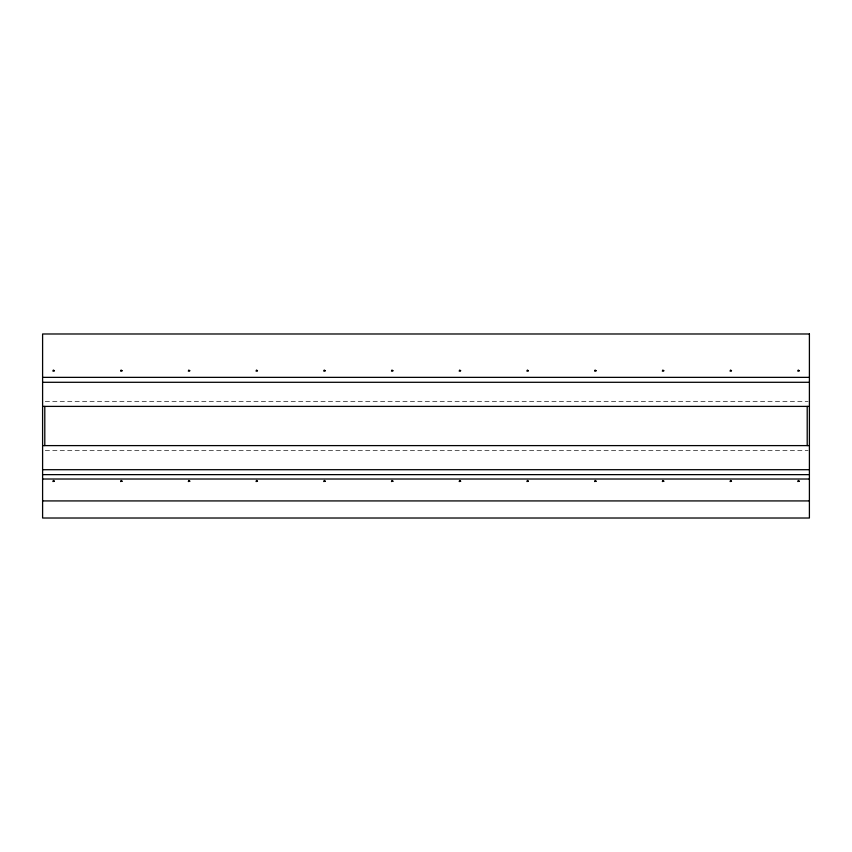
<?xml version="1.0" encoding="UTF-8"?>
<svg xmlns="http://www.w3.org/2000/svg" width="852" height="852" viewBox="0 0 852 852"><rect width="100%" height="100%" fill="white"/><g stroke="black" fill="none" stroke-linecap="round" stroke-linejoin="round"><path stroke-width="0.64" stroke-dasharray="4.26 3.19" d="M45.262 401.462L808.069 401.462M45.262 450.538L808.069 450.538"/><path stroke-width="1.28" d="M42.6 377.361L809.4 377.361M42.6 382.292L809.4 382.292M42.6 406.393L809.4 406.393M42.6 445.607L809.4 445.607M42.6 469.708L809.4 469.708M42.6 474.639L809.4 474.639M42.6 479.016L809.4 479.016M42.6 500.923L809.4 500.923M807.206 406.393L807.206 445.607M44.794 406.393L44.794 445.607M54.326 370.79L52.867 371.121L53.388 370.045L54.326 370.79M54.326 481.21L52.867 481.54L53.388 480.464L54.326 481.21M122.038 370.79L120.579 371.121L121.101 370.045L122.038 370.79M122.038 481.21L120.579 481.54L121.101 480.464L122.038 481.21M189.751 370.79L188.303 371.121L188.814 370.045L189.751 370.79M189.751 481.21L188.303 481.54L188.814 480.464L189.751 481.21M257.474 370.79L256.015 371.121L256.537 370.045L257.474 370.79M257.474 481.21L256.015 481.54L256.537 480.464L257.474 481.21M325.187 370.79L323.728 371.121L324.25 370.045L325.187 370.79M325.187 481.21L323.728 481.54L324.25 480.464L325.187 481.21M392.91 370.79L391.451 371.121L391.973 370.045L392.91 370.79M392.91 481.21L391.451 481.54L391.973 480.464L392.91 481.21M460.623 370.79L459.164 371.121L459.686 370.045L460.623 370.79M460.623 481.21L459.164 481.54L459.686 480.464L460.623 481.21M528.346 370.79L526.887 371.121L527.409 370.045L528.346 370.79M528.346 481.21L526.887 481.54L527.409 480.464L528.346 481.21M596.059 370.79L594.6 371.121L595.122 370.045L596.059 370.79M596.059 481.21L594.6 481.54L595.122 480.464L596.059 481.21M663.783 370.79L662.323 371.121L662.845 370.045L663.783 370.79M663.783 481.21L662.323 481.54L662.845 480.464L663.783 481.21M731.495 370.79L730.036 371.121L730.558 370.045L731.495 370.79M731.495 481.21L730.036 481.54L730.558 480.464L731.495 481.21M799.208 370.79L797.76 371.121L798.271 370.045L799.208 370.79M799.208 481.21L797.76 481.54L798.271 480.464L799.208 481.21M809.4 333.984L42.6 333.984L42.6 518.016L809.4 518.016L809.4 333.984"/></g></svg>
